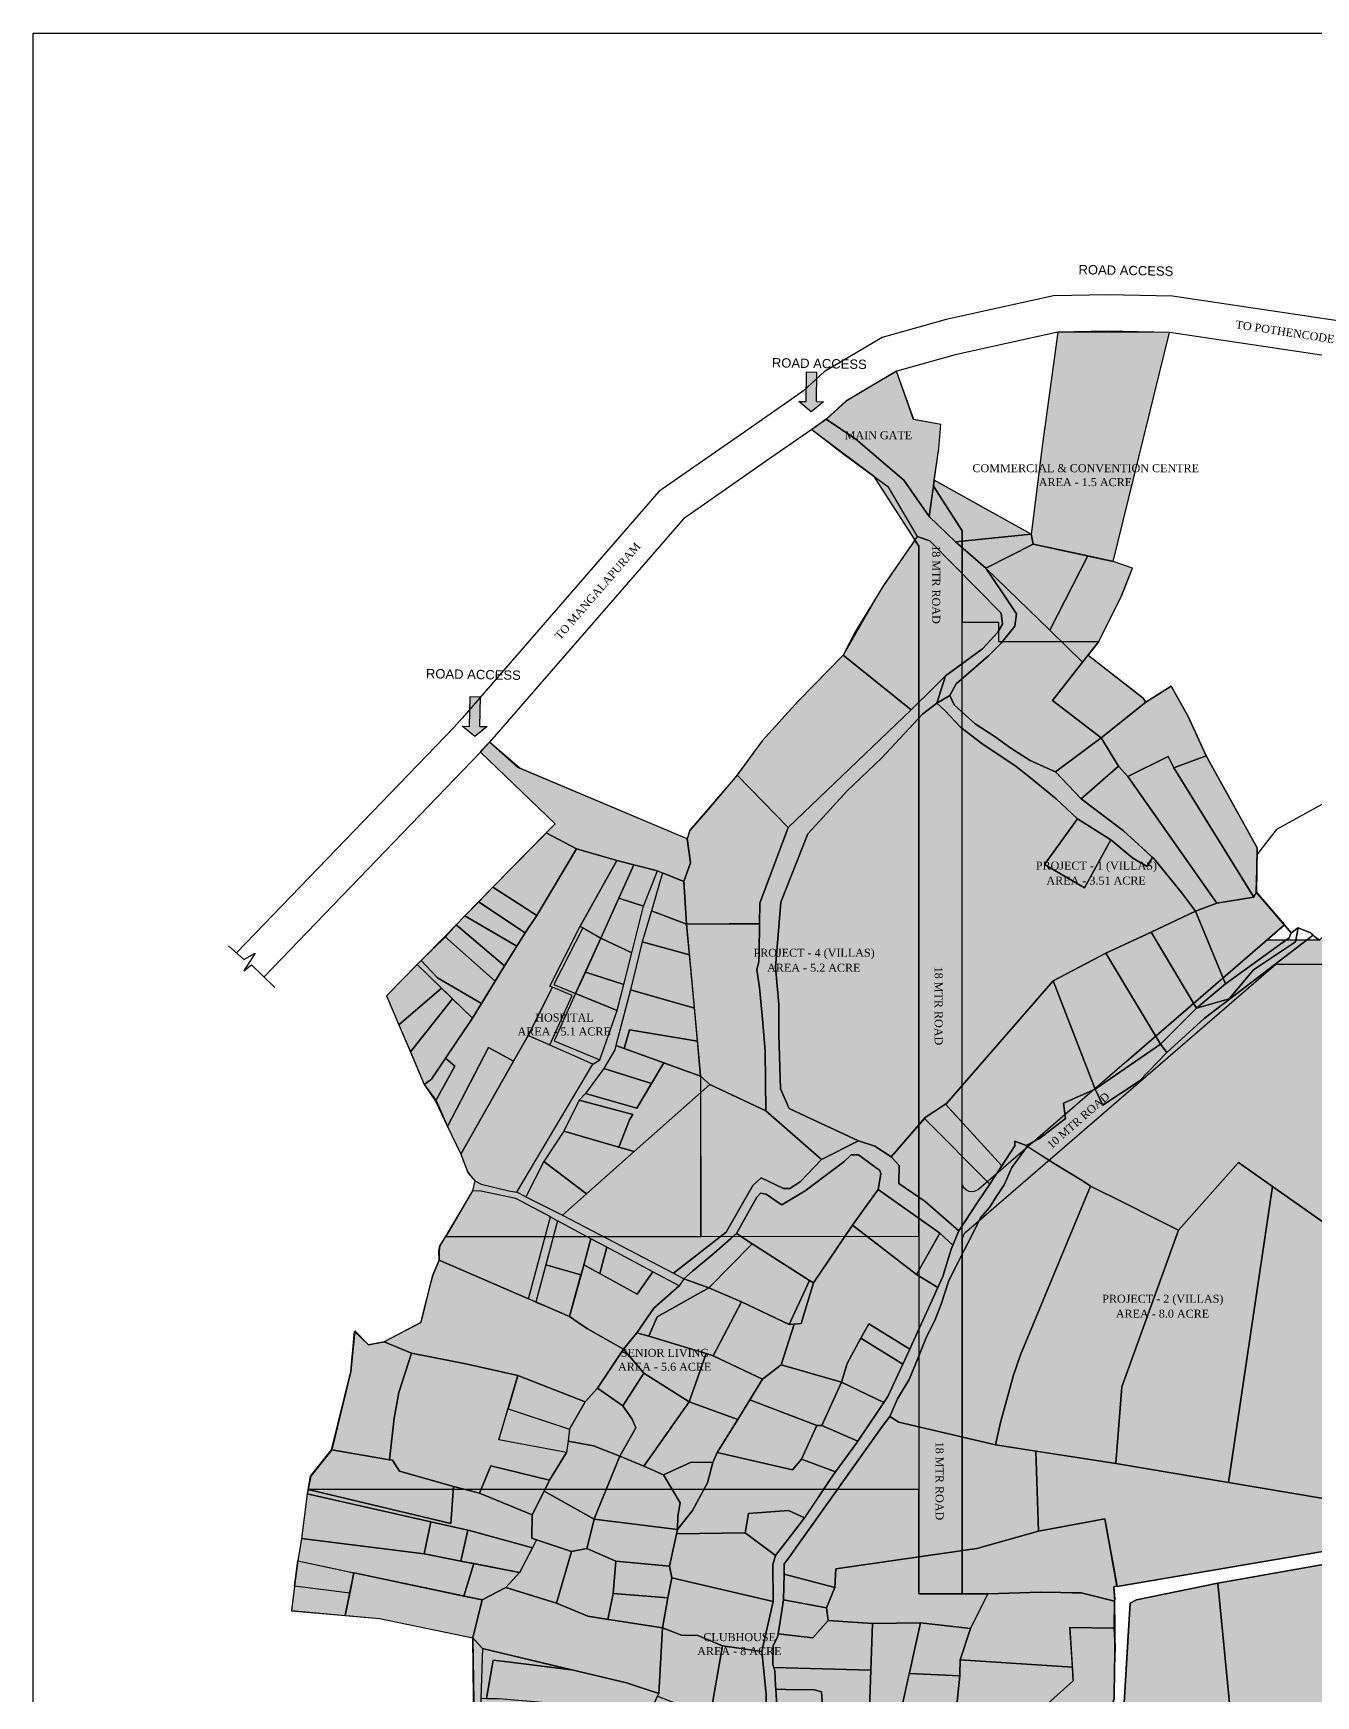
# Model space of a CAD drawing. Extents: x 24173 to 28051, y -18937 to -15111.
# Drawn here: x 24610 to 25140, y -16183 to -15496 of the extents above; entities that cross this region are included whole.
import ezdxf
from ezdxf.enums import TextEntityAlignment as Align

# ---------------------------------------------------------------- set-up
doc = ezdxf.new("R2010")
doc.units = 0
doc.header["$MEASUREMENT"] = 0
doc.linetypes.add('1', pattern=[0])
for name, color, linetype in [('Layer1', 7, 'Continuous'), ('PLOT DIV', 30, 'Continuous'), ('PLOTS', 10, 'Continuous'), ('SITE NEW', 10, '1')]:
    doc.layers.add(name, color=color, linetype=linetype)
doc.layers.add('north', color=7, linetype='Continuous', lineweight=20)
doc.layers.add('walls', color=7, linetype='Continuous', lineweight=30)
doc.styles.add('Style-1', font='arial.ttf')
doc.styles.add('TIMES', font='times.ttf', dxfattribs={"height": 1})

# ---------------------------------------------------------------- blocks, each defined once
blk = doc.blocks.new('A$Cf6e2b8a1')
at = {"layer": 'Layer1', "transparency": 33554534}
h = blk.add_hatch(color=1, dxfattribs=at)
h.dxf.hatch_style = 1
h.paths.add_polyline_path([(34.7, 58.8), (49.3, 58.8), (24.2, 78.6), (0, 58.3), (14.3, 58.5), (14.3, 0), (34.7, 0)])
at = {"layer": 'Layer1'}
for points in [[(0, 58.3), (24.2, 78.6), (49.3, 58.8), (34.7, 58.8), (34.7, 0), (14.3, 0)], [(14.3, 58.5), (0, 58.3)], [(14.3, 58.5), (14.3, 0)]]:
    blk.add_lwpolyline(points, dxfattribs=at)
blk = doc.blocks.new('A$C3bc4975e')
at = {"layer": 'Layer1', "color": 252, "true_color": 0x939598}
for p, q in [((-24973, 13491), (-29013, 15645)), ((-47455, -13606), (-47547, -14028))]:
    blk.add_line(p, q, dxfattribs=at)
at = {"layer": 'PLOTS', "color": 252, "true_color": 0x939598}
blk.add_line((-52484, -31643), (-52158, -29872), dxfattribs=at)
for points in [[(-28779, 17944), (-29907, 18126), (-30643, 20114), (-32714, 18834), (-33512, 18077), (-32280, 17280), (-30266, 15627), (-29200, 14142), (-28850, 16956)], [(-29200, 14142), (-30266, 15627), (-32280, 17280), (-33512, 18077), (-34104, 17649), (-32744, 16640), (-30917, 15349), (-29672, 13305), (-29148, 13136), (-26148, 10199), (-26082, 9747), (-26278, 9414), (-26897, 8721), (-28397, 7575), (-28744, 6439), (-28213, 6774), (-27955, 7253), (-26647, 8434), (-26126, 8962), (-25581, 9684), (-25520, 10187), (-26110, 11047), (-26813, 12047), (-28085, 13119)], [(-26993, 14568), (-29013, 15645), (-29200, 14142), (-28085, 13119), (-24973, 13491)], [(-29148, 13136), (-29672, 13305), (-31071, 11194), (-32160, 9325), (-32641, 8350), (-29788, 6154), (-28853, 7119), (-28397, 7575), (-26897, 8721), (-26278, 9414), (-26082, 9747), (-26148, 10199)], [(-24883, 13072), (-24973, 13491), (-28085, 13119), (-26813, 12047)], [(-22615, 12628), (-24883, 13072), (-26813, 12047), (-24132, 9535)], [(-21202, 11000), (-20770, 12162), (-21573, 12423), (-22615, 12628), (-24132, 9535), (-22756, 8246), (-22093, 9101)], [(-22756, 8246), (-24132, 9535), (-26813, 12047), (-26110, 11047), (-25520, 10187), (-25581, 9684), (-26126, 8962), (-26647, 8434), (-27955, 7253), (-28213, 6774), (-28020, 6387), (-27532, 5961), (-27140, 5618), (-26310, 5095), (-25654, 4634), (-24851, 4146), (-24114, 3832), (-23794, 3696), (-21934, 5134), (-23965, 6643)], [(-34456, 6432), (-35927, 4757), (-36753, 3570), (-36928, 3318), (-34779, 1195), (-29788, 6154), (-32641, 8350)], [(-22537, 8529), (-22756, 8246), (-23965, 6643), (-21934, 5134), (-20112, 6645), (-20223, 6801)], [(-35197, -4578), (-35038, -1889), (-33973, 948), (-33496, 1486), (-32384, 2741), (-30974, 4143), (-29319, 5980), (-28744, 6439), (-28397, 7575), (-28853, 7119), (-29788, 6154), (-34779, 1195), (-35896, -1937), (-35896, -2792), (-35896, -3950), (-35896, -4346), (-35974, -4695), (-35843, -5417), (-35685, -6880), (-35571, -8043), (-35491, -10501), (-33168, -12475), (-31644, -11673), (-33619, -10798), (-34537, -10391), (-34905, -9593), (-35011, -7343), (-35036, -6108)], [(-18363, 6081), (-19083, 7314), (-20112, 6645), (-21934, 5134), (-21189, 3978), (-20797, 3551), (-19150, 4407), (-18915, 3948), (-17582, 4463)], [(-17913, -1946), (-18497, -1185), (-19672, 196), (-19719, 237), (-19940, -136), (-20539, 197), (-21453, 927), (-22509, -1074), (-24175, -137), (-22855, 1769), (-23737, 2577), (-24813, 3430), (-25414, 3890), (-26859, 4810), (-27750, 5469), (-28402, 6143), (-28744, 6439), (-29319, 5980), (-30974, 4143), (-32384, 2741), (-33496, 1486), (-33973, 948), (-35038, -1889), (-35197, -4578), (-35036, -6108), (-35011, -7343), (-34905, -9593), (-34537, -10391), (-33619, -10798), (-31644, -11673), (-30965, -11886), (-30291, -12307), (-28914, -10670), (-28026, -10055), (-23737, -4931), (-21574, -3744), (-19724, -2851)], [(-28020, 6387), (-28213, 6774), (-28744, 6439), (-28402, 6143), (-27750, 5469), (-26859, 4810), (-25414, 3890), (-24813, 3430), (-23737, 2577), (-22855, 1769), (-21453, 927), (-20539, 197), (-19940, -136), (-19719, 237), (-20317, 760), (-20946, 1310), (-22706, 2607), (-23794, 3696), (-24114, 3832), (-24851, 4146), (-25654, 4634), (-26310, 5095), (-27140, 5618), (-27532, 5961)], [(-21189, 3978), (-21934, 5134), (-23794, 3696), (-22706, 2607)], [(-45981, 3476), (-47175, 4500), (-47536, 4084), (-44404, 1180), (-44767, 797), (-43507, 160), (-41717, -316), (-41124, -454), (-40141, -683), (-39046, -1098), (-38784, -327), (-38949, 657)], [(-45981, 3476), (-47175, 4500), (-47536, 4084), (-44404, 1180), (-44767, 797), (-43507, 160), (-41717, -316), (-41124, -454), (-40141, -683), (-39046, -1098), (-38784, -327), (-38949, 657)], [(-18915, 3948), (-19150, 4407), (-20797, 3551), (-17040, -1601), (-15516, -1333)], [(-17582, 4463), (-18915, 3948), (-15516, -1333), (-15414, -1125), (-15414, -171), (-15414, 704)], [(-20797, 3551), (-21189, 3978), (-22706, 2607), (-20946, 1310), (-20317, 760), (-19672, 196), (-18497, -1185), (-17913, -1946), (-17040, -1601)], [(-36928, 3318), (-37089, 3123), (-38118, 1878), (-38835, 1010), (-38949, 657), (-38784, -327), (-39046, -1098), (-38907, -2863), (-37144, -2818), (-35896, -2792), (-35896, -1937), (-34779, 1195)], [(-34779, 1195), (-36928, 3318), (-37089, 3123), (-38118, 1878), (-38835, 1010), (-38949, 657), (-38784, -327), (-39046, -1098), (-38907, -2863), (-37144, -2818), (-35896, -2792), (-35896, -1937)], [(-12406, 867), (-12752, 2562), (-12919, 2466), (-14633, 1479), (-15027, 944), (-15414, 421), (-15414, -171), (-15414, -1125), (-13939, -2778), (-13657, -2561), (-13153, -2754), (-12965, -2919), (-12777, -3054), (-10918, -1222)], [(-21453, 927), (-22855, 1769), (-24175, -137), (-22509, -1074)], [(-43507, 160), (-44767, 797), (-46926, -1485), (-45097, -2613)], [(-44394, -5568), (-44502, -5526), (-43298, -3028), (-43296, -3028), (-41835, -285), (-43507, 160), (-45097, -2613), (-45566, -3342), (-45898, -3901), (-46385, -4722), (-46758, -5350), (-47318, -6294), (-47677, -6899), (-48751, -8564), (-48367, -8889), (-49136, -10357), (-48624, -11384), (-46988, -8092), (-45947, -8650), (-45357, -7570)], [(-41124, -454), (-41717, -316), (-41835, -285), (-43296, -3028), (-42440, -3504)], [(-40141, -683), (-41124, -454), (-41724, -1846), (-40696, -2153)], [(-39046, -1098), (-39941, -759), (-40369, -2333), (-38907, -2863)], [(-13939, -2778), (-15414, -1125), (-15516, -1333), (-17040, -1601), (-17913, -1946), (-16613, -4924), (-14029, -2988)], [(-46926, -1485), (-47504, -2096), (-45566, -3342), (-45097, -2613)], [(-40696, -2153), (-41724, -1846), (-42440, -3504), (-41145, -4082)], [(-17913, -1946), (-19724, -2851), (-17795, -5957), (-16613, -4924)], [(-48059, -2683), (-48416, -3060), (-46385, -4722), (-45898, -3901)], [(-47504, -2096), (-48059, -2683), (-45898, -3901), (-45566, -3342)], [(-38907, -2863), (-40369, -2333), (-40720, -3625), (-38766, -4129)], [(-16445, -5557), (-13034, -2858), (-13153, -2754), (-13657, -2561), (-13764, -3138), (-15474, -4325), (-16456, -5541), (-17795, -5957), (-19253, -7463), (-18987, -7800), (-17477, -6374)], [(-15474, -4325), (-13764, -3138), (-13657, -2561), (-13939, -2778), (-14029, -2988), (-16613, -4924), (-17795, -5957), (-16456, -5541)], [(-48416, -3060), (-48874, -3544), (-46758, -5350), (-46385, -4722)], [(-42440, -3504), (-43192, -3086), (-44340, -5457), (-43434, -5810)], [(-35974, -4695), (-35896, -4346), (-35896, -3950), (-35896, -2792), (-37144, -2818), (-38907, -2863), (-38213, -9128), (-37825, -9459), (-35491, -10501), (-35571, -8043), (-35685, -6880), (-35843, -5417)], [(-19724, -2851), (-21574, -3744), (-19253, -7463), (-17795, -5957)], [(-48874, -3544), (-49836, -4561), (-49150, -5260), (-47318, -6294), (-46758, -5350)], [(-41145, -4082), (-42440, -3504), (-43049, -4917), (-41451, -5396)], [(-38766, -4129), (-40720, -3625), (-41166, -5611), (-38523, -6323)], [(-21574, -3744), (-23737, -4931), (-21916, -9376), (-19253, -7463)], [(-48971, -5689), (-49996, -4730), (-51242, -6046), (-50711, -7228)], [(-49150, -5260), (-49836, -4561), (-49996, -4730), (-47677, -6899), (-47318, -6294)], [(-41451, -5396), (-43049, -4917), (-43434, -5810), (-41707, -6483), (-41694, -6444)], [(-23217, -9978), (-21916, -9376), (-23737, -4931), (-28026, -10055), (-28080, -10093), (-25718, -12597), (-25195, -11768), (-25195, -11570), (-24725, -11752), (-24177, -11442), (-23127, -10601)], [(-48511, -6118), (-48971, -5689), (-50711, -7228), (-50210, -8342)], [(-47677, -6899), (-48511, -6118), (-50210, -8342), (-49614, -9668), (-49317, -9443)], [(-43574, -5888), (-44394, -5568), (-45357, -7570), (-44463, -7949)], [(-41707, -6483), (-43434, -5810), (-44285, -7781), (-44087, -7859), (-42385, -8528)], [(-38523, -6323), (-41166, -5611), (-41736, -7916), (-41384, -8037), (-41178, -7264), (-38373, -7679)], [(-38373, -7679), (-41178, -7264), (-41384, -8037), (-38213, -9128)], [(-18987, -7800), (-19253, -7463), (-21916, -9376), (-21588, -10020), (-20103, -9006)], [(-45947, -8650), (-46988, -8092), (-48624, -11384), (-48059, -12518)], [(-42668, -8710), (-45357, -7570), (-45947, -8650), (-48059, -12518), (-47741, -13299), (-47455, -13606), (-47195, -13750), (-46051, -14006), (-45715, -14043)], [(-39737, -8604), (-41736, -7916), (-41781, -8098), (-42217, -8885), (-40232, -9461)], [(-48367, -8889), (-48751, -8564), (-49317, -9443), (-49614, -9668), (-49136, -10357)], [(-37825, -9459), (-38213, -9128), (-39737, -8604), (-40232, -9461), (-40825, -10487), (-42951, -9921), (-43210, -10199), (-40983, -10760), (-41112, -10984), (-41540, -12114), (-40903, -12288)], [(-40232, -9461), (-42217, -8885), (-42951, -9921), (-40825, -10487)], [(-35972, -13593), (-35646, -13280), (-34711, -13702), (-34444, -13702), (-34022, -13409), (-33168, -12475), (-35491, -10501), (-37825, -9459), (-40903, -12288), (-42840, -14069), (-43814, -14964), (-39192, -17281), (-37039, -15546)], [(-41112, -10984), (-40983, -10760), (-43210, -10199), (-43823, -11492), (-41540, -12114)], [(-28080, -10093), (-28914, -10670), (-28944, -10706), (-26202, -13364), (-26062, -13142), (-25718, -12597)], [(-28944, -10706), (-30291, -12307), (-29952, -12663), (-29952, -13412), (-28860, -14133), (-27438, -15324), (-26674, -14113), (-26202, -13364)], [(-40903, -12288), (-41540, -12114), (-43823, -11492), (-44628, -12762), (-42840, -14069)], [(-33812, -13775), (-32246, -12551), (-31943, -12258), (-31638, -12258), (-30753, -12881), (-30697, -13024), (-30803, -13672), (-28223, -15430), (-27679, -15914), (-27438, -15324), (-28860, -14133), (-29952, -13412), (-29952, -12663), (-30291, -12307), (-30965, -11886), (-31644, -11673), (-33168, -12475), (-34022, -13409), (-34444, -13702), (-34711, -13702), (-35646, -13280), (-35972, -13593), (-37039, -15546), (-39192, -17281), (-38753, -17501), (-38408, -17172), (-37521, -16420), (-36851, -15804), (-36622, -15594), (-35805, -14075), (-35658, -13906), (-35416, -13944), (-34880, -14303), (-34771, -14376)], [(-30803, -13672), (-30697, -13024), (-30753, -12881), (-31638, -12258), (-31943, -12258), (-32246, -12551), (-33812, -13775), (-34771, -14376), (-34880, -14303), (-35416, -13944), (-35658, -13906), (-35805, -14075), (-36622, -15594), (-35957, -16004), (-33563, -17478), (-33401, -17577), (-31841, -15163), (-31747, -15018)], [(-23333, -16644), (-22043, -13375), (-22394, -13150), (-23520, -12501), (-24679, -11780), (-25299, -12671), (-25606, -13384), (-25894, -13844), (-26195, -14334), (-26553, -14769), (-26905, -15495), (-27201, -16106), (-27447, -16612), (-27817, -17374), (-28118, -18360), (-28367, -19040), (-28693, -19715), (-29045, -20620), (-29383, -21489), (-29843, -22299), (-30149, -23034), (-29774, -23264), (-25765, -24125), (-25579, -23196), (-25083, -21236), (-24809, -20384)], [(-14526, -13255), (-15946, -12289), (-18369, -15128), (-20600, -21638), (-20794, -24805), (-16122, -25507)], [(-14526, -13255), (-15946, -12289), (-18369, -15128), (-20600, -21638), (-20794, -24805), (-16122, -25507)], [(-44628, -12762), (-45342, -14234), (-43814, -14964), (-42840, -14069)], [(-28223, -15430), (-30803, -13672), (-31747, -15018), (-31841, -15163), (-29152, -17156)], [(-18369, -15128), (-19462, -14607), (-20579, -14073), (-22043, -13375), (-23333, -16644), (-24809, -20384), (-25083, -21236), (-25579, -23196), (-25765, -24125), (-20794, -24805), (-20600, -21638)], [(-11145, -15555), (-14526, -13255), (-16122, -25507), (-10960, -26283)], [(-11145, -15555), (-14526, -13255), (-16122, -25507), (-10960, -26283)], [(-44307, -15048), (-45755, -14305), (-47195, -14028), (-47547, -14028), (-48847, -16325), (-48882, -16527), (-48870, -16912), (-45147, -18447)], [(-42619, -15914), (-44010, -15200), (-44467, -17031), (-43005, -17415), (-42939, -17158)], [(-35957, -16004), (-36622, -15594), (-36851, -15804), (-37521, -16420), (-38408, -17172), (-38753, -17501), (-37718, -17858)], [(-31405, -19820), (-31092, -19216), (-29381, -20238), (-29280, -20009), (-28575, -18375), (-28271, -17669), (-29152, -17156), (-31841, -15163), (-33401, -17577), (-33883, -19261), (-34176, -19291), (-34682, -20975), (-32175, -21653), (-31953, -20881)], [(-27746, -16077), (-27679, -15914), (-28223, -15430), (-29152, -17156), (-28271, -17669), (-28075, -17216)], [(-41953, -16256), (-42567, -15941), (-42619, -15914), (-42896, -16993), (-42224, -17349)], [(-41953, -16256), (-42224, -17349), (-40671, -18172), (-40046, -17235)], [(-35957, -16004), (-37718, -17858), (-36355, -18406), (-34372, -19311), (-33563, -17478)], [(-41200, -20446), (-42674, -19649), (-42946, -19473), (-43450, -19146), (-44475, -18724), (-45147, -18447), (-48870, -16912), (-49124, -17536), (-49220, -17924), (-49576, -19492), (-51085, -20317), (-49948, -20770), (-47690, -21168), (-45531, -21616), (-42732, -22652), (-42236, -22076)], [(-43005, -17415), (-44467, -17031), (-44851, -18568), (-44475, -18724), (-43450, -19146)], [(-38950, -17797), (-40046, -17235), (-40671, -18172), (-42896, -16993), (-42939, -17158), (-43450, -19146), (-42946, -19473), (-42674, -19649), (-41200, -20446), (-40661, -19764), (-39974, -18738)], [(-37718, -17858), (-38753, -17501), (-38950, -17797), (-39974, -18738), (-40661, -19764), (-40154, -19892), (-39831, -19086)], [(-33401, -17577), (-33563, -17478), (-34372, -19311), (-34176, -19291), (-33883, -19261)], [(-36355, -18406), (-37718, -17858), (-39831, -19086), (-40154, -19892), (-37775, -20573), (-37488, -20655)], [(-34176, -19291), (-34372, -19311), (-36355, -18406), (-37488, -20655), (-35437, -21582), (-34682, -20975)], [(-49948, -20770), (-51085, -20317), (-51724, -20459), (-52301, -19892), (-52428, -21572), (-53165, -24813), (-50773, -25184), (-50607, -23468), (-50437, -22407)], [(-37775, -20573), (-40154, -19892), (-40661, -19764), (-41200, -20446), (-40338, -21423), (-38447, -22577)], [(-29669, -20892), (-29659, -20868), (-31405, -19820), (-31953, -20881), (-32175, -21653), (-30407, -22456), (-30250, -22212)], [(-31092, -19216), (-31405, -19820), (-29659, -20868), (-29381, -20238)], [(-40338, -21423), (-41200, -20446), (-42236, -22076), (-41182, -22790)], [(-35437, -21582), (-37488, -20655), (-37775, -20573), (-38447, -22577), (-36427, -23271)], [(-45531, -21616), (-47690, -21168), (-49948, -20770), (-50437, -22407), (-50607, -23468), (-50773, -25184), (-50652, -25203), (-50346, -25649), (-48112, -26239), (-47029, -26498), (-46583, -25359), (-44150, -25915), (-43466, -24755), (-46275, -24282)], [(-32175, -21653), (-34682, -20975), (-35437, -21582), (-35944, -22446), (-33162, -23450), (-32958, -23450)], [(-42732, -22652), (-45531, -21616), (-45917, -22997), (-43359, -23796)], [(-38447, -22577), (-40338, -21423), (-41182, -22790), (-40786, -23335), (-40629, -23681), (-41266, -24861), (-40272, -25266)], [(-30675, -22870), (-30407, -22456), (-32175, -21653), (-32958, -23450), (-31450, -24069)], [(-41182, -22790), (-42236, -22076), (-42732, -22652), (-43359, -23796), (-43414, -24291), (-42358, -24459), (-41266, -24861), (-40629, -23681), (-40786, -23335)], [(-36427, -23271), (-38447, -22577), (-40272, -25266), (-39447, -25602), (-38318, -25061), (-37420, -25061), (-37253, -24645)], [(-33162, -23450), (-35944, -22446), (-36427, -23271), (-37253, -24645), (-34130, -25304), (-33769, -24861)], [(-23927, -27657), (-24096, -24353), (-25765, -24125), (-29774, -23264), (-30149, -23034), (-30424, -23387), (-31683, -25234), (-32695, -26718), (-33464, -27834), (-33939, -28523), (-34223, -28936), (-34402, -29196), (-34402, -29619), (-32294, -30124), (-32276, -29357), (-29513, -28911), (-26466, -28419)], [(-32958, -23450), (-33162, -23450), (-33769, -24861), (-32348, -25361), (-31504, -24152), (-31450, -24069)], [(-41266, -24861), (-42358, -24459), (-43414, -24291), (-43466, -24755), (-44150, -25915), (-44365, -26361), (-42275, -27486), (-42256, -27405)], [(-32568, -25676), (-32348, -25361), (-33769, -24861), (-34130, -25304), (-37253, -24645), (-37420, -25061), (-37625, -25900), (-38226, -27050), (-38836, -27853), (-38871, -28032), (-36044, -27937), (-35910, -27137), (-34265, -26980), (-33603, -27278), (-33576, -27241)], [(-16122, -25507), (-20794, -24805), (-24096, -24353), (-23927, -27657), (-21210, -27090), (-20649, -29874), (-10895, -28040), (-10960, -26283)], [(-48112, -26239), (-50346, -25649), (-50652, -25203), (-50773, -25184), (-53165, -24813), (-53632, -25428), (-54011, -25926), (-54114, -26473), (-48196, -27765)], [(-44150, -25915), (-46583, -25359), (-47029, -26498), (-44845, -27351)], [(-39447, -25602), (-40272, -25266), (-41266, -24861), (-42256, -27405), (-42275, -27486), (-38836, -27853), (-38836, -27297), (-38739, -26750)], [(-37625, -25900), (-37420, -25061), (-38318, -25061), (-39447, -25602), (-38739, -26750), (-38836, -27297), (-38836, -27853), (-38226, -27050)], [(-49027, -27711), (-54148, -26653), (-54341, -28506), (-49272, -29042)], [(-44845, -27351), (-47029, -26498), (-48112, -26239), (-48196, -27765), (-54114, -26473), (-54148, -26653), (-49027, -27711), (-47414, -28044), (-44804, -28713), (-44641, -28387), (-44845, -28323)], [(-42275, -27486), (-44365, -26361), (-44845, -27351), (-44845, -28323), (-44641, -28387), (-43195, -28838), (-42561, -28706), (-42421, -28112)], [(-33603, -27278), (-34265, -26980), (-35910, -27137), (-36044, -27937), (-34764, -28848), (-34125, -27984)], [(-21210, -27090), (-23927, -27657), (-26466, -28419), (-29513, -28911), (-32276, -29357), (-32294, -30124), (-32629, -30971), (-32551, -31490), (-30718, -31585), (-28735, -31525), (-26668, -31720), (-25983, -30276), (-23801, -30171), (-22129, -30171), (-20737, -30484), (-20736, -30399), (-20780, -29899), (-20654, -29849)], [(-47485, -28030), (-49027, -27711), (-49272, -29042), (-47748, -29314)], [(-44804, -28713), (-47414, -28044), (-47485, -28030), (-47748, -29314), (-45323, -29748), (-45314, -29738)], [(-38836, -27853), (-42275, -27486), (-42421, -28112), (-42561, -28706), (-41360, -29203), (-39130, -29375)], [(-34764, -28848), (-36044, -27937), (-38871, -28032), (-39130, -29375), (-39034, -29854), (-34831, -30750), (-34877, -29245)], [(-16488, -29666), (-10753, -28540), (-10895, -28040), (-20649, -29874), (-20654, -29849), (-20780, -29899), (-20736, -30399), (-20737, -30484), (-20740, -31594), (-20689, -32353), (-20689, -33222), (-20689, -34510), (-21002, -35628), (-21200, -36336), (-22765, -38020), (-21892, -38066), (-20401, -36189), (-20266, -34668), (-20158, -32126), (-20091, -30551), (-19835, -30415)], [(-47218, -29409), (-47748, -29314), (-49272, -29042), (-54341, -28506), (-54481, -29421), (-47601, -30756)], [(-43195, -28838), (-44641, -28387), (-44804, -28713), (-45320, -29748), (-45323, -29748), (-45877, -30365), (-43775, -30982)], [(-41360, -29203), (-42561, -28706), (-43195, -28838), (-43775, -30982), (-42465, -31494), (-41647, -31611), (-41446, -30549)], [(-10230, -32484), (-10753, -28540), (-16488, -29666), (-15781, -35872), (-15650, -35863), (-13173, -35693), (-9692, -36537)], [(-45323, -29748), (-47218, -29409), (-47601, -30756), (-46837, -30904), (-45877, -30365)], [(-39034, -29854), (-39130, -29375), (-41360, -29203), (-41445, -30542), (-39177, -30673)], [(-52158, -29872), (-52314, -30718), (-52314, -30718), (-52484, -31643), (-52284, -31657), (-51063, -31744), (-47201, -32470), (-46837, -30904)], [(-34831, -30750), (-39034, -29854), (-39177, -30673), (-39192, -30756), (-39384, -31914), (-38587, -32214), (-37920, -32214), (-36895, -32621), (-35266, -32821), (-35148, -32261), (-34986, -31490)], [(-32294, -30124), (-34402, -29619), (-34402, -30677), (-32629, -30971)], [(-22564, -31602), (-20740, -31594), (-20737, -30484), (-22129, -30171), (-23801, -30171), (-25983, -30276), (-26668, -31720), (-27074, -33023), (-22430, -33243)], [(-16488, -29666), (-19835, -30415), (-20091, -30551), (-20158, -32126), (-20266, -34668), (-17329, -34906), (-17205, -35970), (-17090, -35962), (-15781, -35872)], [(-52314, -30718), (-54599, -30470), (-54711, -31486), (-52484, -31643)], [(-43775, -30982), (-45877, -30365), (-46837, -30904), (-47201, -32470), (-46791, -32908), (-45647, -33160), (-45470, -33198), (-40829, -34217), (-39483, -34633), (-39384, -31914), (-41599, -31618), (-42465, -31494)], [(-39192, -30756), (-39177, -30673), (-41445, -30542), (-41647, -31611), (-41599, -31618), (-39384, -31914)], [(-32551, -31490), (-32629, -30971), (-34402, -30677), (-34531, -31576), (-34603, -32078), (-33165, -32223)], [(-30718, -31585), (-32551, -31490), (-33165, -32223), (-34603, -32078), (-34622, -32211), (-34799, -32587), (-34799, -33349), (-34756, -33477), (-30752, -33508)], [(-28735, -31525), (-30718, -31585), (-30752, -33508), (-30794, -35940), (-29621, -36283), (-29546, -35512), (-29544, -35513), (-29140, -33522)], [(-26668, -31720), (-28735, -31525), (-29140, -33522), (-29160, -33622), (-27078, -33676), (-27074, -33633), (-27074, -33023)], [(-36895, -32621), (-37920, -32214), (-38587, -32214), (-39384, -31914), (-39483, -34633), (-39535, -34749), (-38743, -35026), (-38450, -35129), (-37720, -35385), (-37329, -35385)], [(-20689, -32353), (-20740, -31594), (-22564, -31602), (-22384, -33804), (-26314, -37449), (-25820, -37814), (-24032, -37363), (-22747, -36394), (-22025, -36102), (-21200, -36336), (-21002, -35628), (-20689, -34510), (-20689, -33222)], [(-46791, -32908), (-46821, -34961), (-46593, -34961), (-46350, -33377), (-45647, -33456), (-43112, -33716)], [(-35050, -34602), (-35117, -34050), (-35185, -33485), (-35266, -32821), (-36895, -32621), (-37329, -35385), (-37720, -35385), (-37720, -35646), (-37210, -35646), (-35916, -35985), (-35493, -37104), (-34371, -36748), (-34479, -36439), (-34822, -35885), (-35020, -35376), (-35050, -35057)], [(-39483, -34633), (-40829, -34217), (-45470, -33198), (-43112, -33716), (-45647, -33456), (-46350, -33377), (-46593, -34961), (-46080, -34961), (-43648, -35119), (-41767, -35429), (-40059, -35926)], [(-30752, -33508), (-34756, -33477), (-34711, -33616), (-34667, -34215), (-34656, -34367), (-34245, -34372), (-33064, -34372), (-32763, -34449), (-32698, -35183), (-32634, -35911), (-30893, -35911), (-30794, -35940)], [(-27078, -33676), (-29160, -33622), (-29544, -35513), (-27248, -35801)], [(-22384, -33804), (-22430, -33243), (-27074, -33023), (-27074, -33633), (-27078, -33676), (-27248, -35801), (-27594, -37104), (-28401, -36777), (-28525, -37251), (-25905, -38202), (-25820, -37814), (-26314, -37449)], [(-32763, -34449), (-33064, -34372), (-34245, -34372), (-34656, -34367), (-34641, -34563), (-34598, -35158), (-34223, -35868), (-34006, -36281), (-32634, -35911), (-32698, -35183)]]:
    blk.add_lwpolyline(points, close=True, dxfattribs=at)
for points in [[(-45342, -14234), (-45715, -14043), (-42668, -8710), (-42385, -8528), (-41707, -6483), (-41451, -5396), (-41145, -4082), (-40696, -2153), (-40141, -683), (-39941, -759), (-40369, -2333), (-40720, -3625), (-41166, -5611), (-41736, -7916), (-41781, -8098), (-42217, -8885), (-42951, -9921), (-43210, -10199), (-43823, -11492), (-44628, -12762), (-45342, -14234)], [(-12777, -3054), (-12965, -2919), (-13034, -2858), (-16445, -5557), (-17477, -6374), (-18987, -7800), (-20103, -9006), (-21588, -10020), (-21916, -9376), (-23217, -9978), (-23127, -10601), (-24177, -11442), (-24725, -11752), (-23520, -12501), (-22394, -13150), (-22043, -13375), (-20579, -14073), (-19462, -14607), (-18369, -15128), (-15946, -12289), (-14526, -13255), (-11145, -15555)], [(-12777, -3054), (-12965, -2919), (-13034, -2858), (-16445, -5557), (-17477, -6374), (-18987, -7800), (-20103, -9006), (-21588, -10020), (-21916, -9376), (-23217, -9978), (-23127, -10601), (-24177, -11442), (-24725, -11752), (-23520, -12501), (-22394, -13150), (-22043, -13375), (-20579, -14073), (-19462, -14607), (-18369, -15128), (-15946, -12289), (-14526, -13255), (-11145, -15555)], [(-34598, -35158), (-34641, -34563), (-34656, -34367), (-34667, -34215), (-34711, -33616), (-34756, -33477), (-34799, -33349), (-34799, -32587), (-34622, -32211), (-34603, -32078), (-34531, -31576), (-34402, -30677), (-34402, -29619), (-34402, -29196), (-34223, -28936), (-33939, -28523), (-33464, -27834), (-32695, -26718), (-31683, -25234), (-30424, -23387), (-30149, -23034), (-29843, -22299), (-29383, -21489), (-29045, -20620), (-28693, -19715), (-28367, -19040), (-28118, -18360), (-27817, -17374), (-27447, -16612), (-27201, -16106), (-26905, -15495), (-26553, -14769), (-26195, -14334), (-25894, -13844), (-25606, -13384), (-25299, -12671), (-24679, -11780), (-24725, -11752), (-25195, -11570), (-25195, -11768), (-25718, -12597), (-26062, -13142), (-26202, -13364), (-26674, -14113), (-27438, -15324), (-27679, -15914), (-27746, -16077), (-28075, -17216), (-28271, -17669), (-28575, -18375), (-29280, -20009), (-29381, -20238), (-29659, -20868), (-29669, -20892), (-30250, -22212), (-30407, -22456), (-30675, -22870), (-31450, -24069), (-31504, -24152), (-32348, -25361), (-32568, -25676), (-33601, -27279), (-33603, -27278), (-34125, -27984), (-34764, -28848), (-34877, -29245), (-34831, -30750), (-34986, -31490), (-35148, -32261), (-35266, -32821), (-35185, -33485), (-35117, -34050), (-35050, -34602), (-35050, -35057)], [(-45147, -18447), (-44307, -15048), (-44010, -15200), (-44851, -18568), (-45147, -18447)], [(-54481, -29421), (-52158, -29872), (-52314, -30718), (-54599, -30470), (-54484, -29421)], [(-47201, -32470), (-46791, -32908), (-46821, -34961), (-46768, -36043), (-47083, -36013), (-47134, -34961), (-47201, -32470)]]:
    blk.add_lwpolyline(points, dxfattribs=at)
at = {"layer": 'Layer1', "color": 252, "true_color": 0x939598, "xscale": 20.89819391755496, "yscale": 20.89819391755496, "zscale": 20.89819391755496, "rotation": 179.9999999999997}
for p in [(-33635, 20019), (-47282, 6369)]:
    blk.add_blockref('A$Cf6e2b8a1', p, dxfattribs=at)
blk = doc.blocks.new('sdvsdvsd')
at = {"layer": 'PLOT DIV', "color": 251, "linetype": 'Continuous', "true_color": 0x636466}
for p, q in [((33961.76, -5626.83, -88.25), (33967.37, -5633.17, -88.25)), ((33967.37, -5633.17, -88.25), (33983.04, -5650.34, -88.25)), ((33983.04, -5650.34, -88.25), (33994.88, -5679.74, -88.25))]:
    blk.add_line(p, q, dxfattribs=at)
at = {"layer": 'PLOTS', "color": 251, "true_color": 0x636466, "elevation": 73.6}
blk.add_lwpolyline([(34114.31, -5615.34), (34089.19, -5610.05), (34069.08, -5606.55), (34054.22, -5650.71), (34042.54, -5686.35), (34042.56, -5690.63), (34073.6, -5703.8)], close=True, dxfattribs=at)
at = {"layer": 'PLOT DIV', "xscale": 0.01000000000003178, "yscale": 0.01000000000003178, "zscale": 0.01000000000003178, "rotation": 348.1014471292201}
blk.add_blockref('A$C3bc4975e', (34259.08, -5869.84, -88.25), dxfattribs=at)
blk = doc.blocks.new('A$C0894c50a')
at = {"layer": 'PLOT DIV', "linetype": 'Continuous', "transparency": 33554534}
h = blk.add_hatch(color=254, dxfattribs=at)
h.dxf.hatch_style = 1
h.paths.add_polyline_path([(62.1, 438.7), (50.18, 457.15), (50.54, 459.67), (52.4, 472.75), (53.29, 482.61), (42.04, 484.63), (35, 504.62), (14.1, 492.22), (5.99, 484.79), (5.07, 484.14), (4.47, 483.73), (3.22, 482.86), (1.75, 481.83), (0, 480.61), (4.02, 477.52), (25.24, 461.6), (34.26, 447.6), (44.1, 432.35), (44.1, 0), (62.1, 0)])
at = {"layer": 'PLOT DIV', "color": 251, "linetype": 'Continuous', "true_color": 0x636466}
blk.add_lwpolyline([(62.1, 438.7), (50.18, 457.15), (50.54, 459.67), (52.4, 472.75), (53.29, 482.61), (42.04, 484.63), (35, 504.62), (14.1, 492.22), (5.99, 484.79), (5.07, 484.14), (4.47, 483.73), (3.22, 482.86), (1.75, 481.83), (0, 480.61), (4.02, 477.52), (25.24, 461.6), (34.26, 447.6), (44.1, 432.35), (44.1, 0), (62.1, 0)], close=True, dxfattribs=at)
at = {"layer": 'north', "color": 7, "lineweight": -2, "style": 'TIMES'}
for s, height, rotation, p in [('MAIN GATE', 3.304, 0, (27.47, 478.18)), ('18 MTR ROAD', 3.3039, 270, (51.32, 416.58, 88.25)), ('18 MTR ROAD', 3.3039, 270, (52.36, 242.62, 88.25)), ('18 MTR ROAD', 3.3039, 270, (52.74, 46.56))]:
    blk.add_text(s, height=height, rotation=rotation, dxfattribs=at).set_placement(p, align=Align.MIDDLE)
blk = doc.blocks.new('A$C1857342f')
at = {"layer": 'PLOT DIV', "linetype": 'Continuous', "true_color": 0x991b1e, "transparency": 33554534}
h = blk.add_hatch(color=244, dxfattribs=at)
h.dxf.hatch_style = 1
h.paths.add_polyline_path([(40.36, 44.4), (0.36, 66.67), (0, 64.15), (11.92, 45.7), (11.92, 8.06), (26.92, 8.06), (26.92, 0), (68.37, 0), (77.56, 18.68), (82.15, 30.36), (74.17, 33.12), (97.46, 127.67), (51.39, 127.77), (45.12, 81.6)])
at = {"layer": 'PLOT DIV', "color": 244, "linetype": 'Continuous', "true_color": 0x991b1e}
blk.add_lwpolyline([(97.46, 127.67), (51.39, 127.77), (45.12, 81.6), (40.36, 44.4), (0.36, 66.67), (0, 64.15), (11.92, 45.7), (11.92, 8.06), (26.92, 8.06), (26.92, 0), (68.37, 0), (77.56, 18.68), (82.15, 30.36), (74.17, 33.12)], close=True, dxfattribs=at)
at = {"layer": 'north', "color": 7, "lineweight": -2, "style": 'TIMES'}
for s, p in [('COMMERCIAL & CONVENTION CENTRE', (62.9, 71.59)), ('AREA - 1.5 ACRE', (62.78, 65.83))]:
    blk.add_text(s, height=3.3039, rotation=0, dxfattribs=at).set_placement(p, align=Align.MIDDLE)
blk = doc.blocks.new('A$C24160230')
at = {"layer": 'PLOT DIV', "linetype": 'Continuous', "true_color": 0xf8d731, "transparency": 33554534}
h = blk.add_hatch(color=40, dxfattribs=at)
h.dxf.hatch_style = 1
h.paths.add_polyline_path([(0, 3.23, 0.588962), (6.82, 1.14), (132.98, 110.2), (121.41, 123.64), (121.73, 141.93), (100.73, 179.9), (93.21, 196.22), (86.24, 208.68), (75.83, 202.17), (74.74, 203.75), (51.92, 221.45), (56.45, 227.09), (15, 227.09), (15, 228.27), (15, 235.14), (0, 235.14)])
at = {"layer": 'PLOT DIV', "color": 40, "linetype": 'Continuous', "true_color": 0xf8d731, "elevation": -101.42}
blk.add_lwpolyline([(0, 235.14), (15, 235.14), (15, 228.27), (15, 227.09), (56.45, 227.09), (51.92, 221.45), (74.74, 203.75), (75.83, 202.17), (86.24, 208.68), (93.21, 196.22), (100.73, 179.9), (121.73, 141.93), (121.41, 123.64), (132.98, 110.2), (6.82, 1.14, -0.588962), (0, 3.23), (0, 235.14)], format="xyb", dxfattribs=at)
at = {"layer": 'north', "color": 7, "lineweight": -2, "style": 'TIMES'}
for s, p in [('PROJECT - 1 (VILLAS)', (55.39, 134.21)), ('AREA - 3.51 ACRE', (55.27, 128.45))]:
    blk.add_text(s, height=3.3039, rotation=0, dxfattribs=at).set_placement(p, align=Align.MIDDLE)
blk = doc.blocks.new('A$C85a99540')
at = {"layer": 'PLOT DIV', "linetype": 'Continuous', "true_color": 0x105689, "transparency": 33554534}
h = blk.add_hatch(color=146, dxfattribs=at)
h.dxf.hatch_style = 1
h.paths.add_polyline_path([(2.83, 153.41), (1.19, 151.98, 0.219178), (0.01, 148.85), (0, 3.03), (10.51, 3.01), (32.35, 3.67), (49.06, 3.37), (62.93, 0), (62.6, 5.85), (63.88, 6.33), (63.92, 6.08), (161.78, 22.67), (161.43, 40.25), (161.43, 262.83), (129.41, 262.83)])
at = {"layer": 'SITE NEW', "color": 146, "linetype": 'Continuous', "true_color": 0x105689, "elevation": 38.15}
blk.add_lwpolyline([(0.01, 149.43), (0, 3.03), (10.51, 3.01), (32.35, 3.67), (49.06, 3.37), (62.93, 0), (62.6, 5.85), (63.88, 6.33), (63.92, 6.08), (161.78, 22.67), (161.78, 22.67), (161.43, 40.25), (161.43, 262.83), (129.41, 262.83), (2.83, 153.41), (1.19, 151.98, 0.181328), (0.01, 149.43)], format="xyb", dxfattribs=at)
at = {"layer": 'north', "color": 7, "lineweight": -2, "style": 'TIMES'}
for s, p in [('PROJECT - 2 (VILLAS)', (82.79, 124.38)), ('AREA - 8.0 ACRE', (82.67, 118.63))]:
    blk.add_text(s, height=3.3039, rotation=0, dxfattribs=at).set_placement(p, align=Align.MIDDLE)
blk = doc.blocks.new('A$C0d8ae072')
at = {"layer": 'PLOT DIV', "linetype": 'Continuous', "transparency": 33554534}
h = blk.add_hatch(color=4, dxfattribs=at)
h.dxf.hatch_style = 1
h.paths.add_polyline_path([(96.9, 284.46), (95.27, 286.99), (81.89, 267.74), (65.73, 239.46), (47.23, 220.61), (32.23, 204.13), (21.1, 189.08), (2.44, 167.31), (1.24, 163.79), (2.71, 153.93), (0, 146.37), (1.07, 128.47), (6.85, 65.83), (6.89, -0.36), (96.9, -0.37)])
at = {"layer": 'PLOT DIV', "color": 4, "linetype": 'Continuous'}
blk.add_lwpolyline([(95.27, 286.99), (81.89, 267.74), (65.73, 239.46), (47.23, 220.61), (32.23, 204.13), (21.1, 189.08), (2.44, 167.31), (1.24, 163.79), (2.71, 153.93), (0, 146.37), (1.07, 128.47), (6.85, 65.83), (6.89, -0.36), (6.89, -0.36), (96.9, -0.37), (96.9, 284.46), (95.27, 286.99)], dxfattribs=at)
at = {"layer": 'north', "color": 7, "lineweight": -2, "style": 'TIMES'}
for s, p in [('PROJECT - 4 (VILLAS)', (53.7, 116.25)), ('AREA - 5.2 ACRE', (53.58, 110.49))]:
    blk.add_text(s, height=3.3039, rotation=0, dxfattribs=at).set_placement(p, align=Align.MIDDLE)
blk = doc.blocks.new('A$Cab3215df')
at = {"layer": 'PLOT DIV', "linetype": 'Continuous', "transparency": 33554534}
h = blk.add_hatch(color=6, dxfattribs=at)
h.dxf.hatch_style = 1
h.paths.add_polyline_path([(252.11, -0.01), (252.11, 104.5), (162.1, 104.51), (56.83, 104.5), (54.43, 100.53), (54.05, 98.52), (54.15, 94.66), (51.49, 88.46), (46.57, 69), (31.33, 61.02), (24.96, 59.72), (19.23, 65.21), (17.68, 48.72), (9.74, 16.44), (1.08, 5.46), (0, 0), (59.89, 0.01), (97.75, 0.01)])
at = {"layer": 'PLOT DIV', "color": 6, "linetype": 'Continuous', "elevation": -14.75}
blk.add_lwpolyline([(97.75, 0.01), (97.75, 0.01), (59.89, 0.01), (0, 0), (1.08, 5.46), (9.74, 16.44), (17.68, 48.72), (19.23, 65.21), (24.96, 59.72), (31.33, 61.02), (46.57, 69), (51.49, 88.46), (54.15, 94.66), (54.05, 98.52), (54.05, 98.52), (54.43, 100.53), (56.83, 104.5), (162.1, 104.51), (252.11, 104.5), (252.11, -0.01), (97.75, 0.01), (97.75, 0.01), (97.75, 0.01)], dxfattribs=at)
at = {"layer": 'north', "color": 7, "lineweight": -2, "style": 'TIMES'}
for s, p in [('SENIOR LIVING', (147.36, 56.39)), ('AREA - 5.6 ACRE', (147.24, 50.63))]:
    blk.add_text(s, height=3.3039, rotation=0, dxfattribs=at).set_placement(p, align=Align.MIDDLE)
blk = doc.blocks.new('A$Ceb857336')
at = {"layer": 'PLOT DIV', "linetype": 'Continuous', "true_color": 0x58ba48, "transparency": 33554534}
h = blk.add_hatch(color=85, dxfattribs=at)
h.dxf.hatch_style = 1
h.paths.add_polyline_path([(196.43, 44.85), (208.02, 40.36), (214.29, 38.74), (216.35, 16.73), (216.47, 11), (220.14, 6.5), (230.72, 0), (262.74, 7.91), (278.74, 6.57), (278.94, 18), (283.72, 37.62), (286.81, 54.53), (287.73, 58.39), (305.69, 62.58), (318.71, 72.03), (325.98, 74.83), (334.2, 72.37), (339.62, 90.51), (340.02, 119.66), (339.87, 130.77), (326.9, 133.92), (309.28, 134.44), (287.45, 133.78), (258.97, 133.82), (258.97, 176.83), (166.32, 176.83), (6.86, 176.84), (6.46, 175.06), (4.17, 156.56), (2.67, 147.43), (1.3, 136.96), (0, 126.83), (22.24, 124.86), (36.43, 123.6), (74.91, 115.65), (75.46, 80.2), (78.61, 79.85), (88.45, 78.75), (106.64, 76.73), (126.41, 74.54), (142.5, 66.92), (152.48, 64.04), (164.51, 59.45)])
at = {"layer": 'PLOT DIV', "color": 85, "linetype": 'Continuous', "true_color": 0x58ba48}
blk.add_lwpolyline([(6.86, 176.84), (6.46, 175.06), (4.17, 156.56), (2.67, 147.43), (1.3, 136.96), (0, 126.83), (22.24, 124.86), (36.43, 123.6), (74.91, 115.65), (75.46, 80.2), (78.61, 79.85), (88.45, 78.75), (106.64, 76.73), (126.41, 74.54), (142.5, 66.92), (152.48, 64.04), (164.51, 59.45), (196.43, 44.85), (208.02, 40.36), (214.29, 38.74), (216.35, 16.73), (216.47, 11), (220.14, 6.5), (230.72, 0), (262.74, 7.91), (278.74, 6.57), (278.94, 18), (283.72, 37.62), (286.81, 54.53), (287.73, 58.39), (305.69, 62.58), (318.71, 72.03), (325.98, 74.83), (334.2, 72.37), (339.62, 90.51), (340.02, 119.66), (339.87, 130.77), (326.9, 133.92), (309.28, 134.44), (287.45, 133.78), (258.97, 133.82), (258.97, 176.83), (166.32, 176.83), (6.86, 176.84)], dxfattribs=at)
at = {"layer": 'north', "color": 7, "lineweight": -2, "style": 'TIMES'}
for s, height, p in [('CLUBHOUSE', 3.304, (185.05, 115.9)), ('AREA - 8 ACRE', 3.3039, (184.93, 110.14))]:
    blk.add_text(s, height=height, rotation=0, dxfattribs=at).set_placement(p, align=Align.MIDDLE)
blk = doc.blocks.new('A$C0351834e')
at = {"layer": 'PLOT DIV', "linetype": 'Continuous', "true_color": 0xf8991e, "transparency": 33554534}
h = blk.add_hatch(color=30, dxfattribs=at)
h.dxf.hatch_style = 1
h.paths.add_polyline_path([(125.07, 116.17), (123.9, 128.85), (122.83, 146.52), (125.57, 154.19), (124.1, 164.05), (55.05, 193.19), (42.54, 203.95), (38.73, 199.99), (69.65, 170.27), (43.96, 144.07), (38.07, 138.06), (32.42, 132.3), (28.78, 128.59), (24.37, 123.61), (14.31, 113.84), (0, 99.24), (4.72, 88.22), (9.61, 76.77), (15.62, 62.73), (20.47, 56.11), (25.21, 45.4), (30.66, 33.96), (33.62, 26.31), (36.51, 22.98), (35.51, 18.77), (24.45, 0.01), (129.72, 0.01), (129.72, 66.1), (128.37, 80.61), (127.11, 94.2)])
at = {"layer": 'PLOT DIV', "color": 30, "linetype": 'Continuous', "true_color": 0xf8991e}
blk.add_lwpolyline([(124.1, 164.05), (55.05, 193.19), (42.54, 203.95), (38.73, 199.99), (69.65, 170.27), (43.96, 144.07), (38.07, 138.06), (32.42, 132.3), (28.78, 128.59), (24.37, 123.61), (14.31, 113.84), (0, 99.24), (4.72, 88.22), (9.61, 76.77), (15.62, 62.73), (20.47, 56.11), (25.21, 45.4), (30.66, 33.96), (33.62, 26.31), (36.51, 22.98), (35.51, 18.77), (24.45, 0.01), (129.72, 0.01), (129.72, 66.1), (128.37, 80.61), (127.11, 94.2), (125.07, 116.17), (123.9, 128.85), (122.83, 146.52), (125.57, 154.19), (124.1, 164.05)], dxfattribs=at)
at = {"layer": 'north', "color": 7, "lineweight": -2, "style": 'TIMES'}
for s, height, p in [('HOSPITAL', 3.304, (73.49, 90.32)), ('AREA - 5.1 ACRE', 3.3039, (73.37, 84.57))]:
    blk.add_text(s, height=height, rotation=0, dxfattribs=at).set_placement(p, align=Align.MIDDLE)
blk = doc.blocks.new('A$C768c5288')
at = {"layer": 'PLOT DIV', "linetype": 'Continuous', "transparency": 33554534}
h = blk.add_hatch(color=224, dxfattribs=at)
h.dxf.hatch_style = 1
h.paths.add_polyline_path([(198.29, 198.76), (210.06, 200.61), (293.31, 234.66), (297.37, 235.53), (312.59, 241.09), (328.37, 249.68), (345.61, 261.68), (362.11, 274.25), (356.78, 295.48), (357.91, 298.78), (372.94, 321.89), (378.24, 333.94), (344.67, 345.55), (361.27, 379.88), (314.99, 403.13), (313.75, 398.52), (311.47, 390.04), (308.81, 387.19), (291.08, 379.18), (284.71, 376.3), (263.3, 366.64), (253.02, 362), (246.23, 359.16), (217.57, 346.6), (201.48, 334.56), (199.18, 331.11), (186.19, 321.2), (184.8, 320.05), (179.69, 315.8), (158.28, 298.01), (113.07, 260.45), (55.53, 250.22), (21.94, 243.33), (19.35, 242.01), (16.86, 200.88), (15.24, 185.7), (0, 167.19), (60.41, 173.67), (61.52, 145.61), (78.77, 143.09), (80.23, 143.92), (90.25, 143.4), (89.43, 176.78), (122.25, 180.3), (139.55, 187.37), (161.49, 190.37), (166.76, 194.8), (169.93, 195.05), (192.58, 195.93)])
h.paths.add_polyline_path([(193.34, 32.88), (206.51, 33.47), (232.45, 38.07), (231.88, 44.05), (246.49, 45.44), (250.08, 0), (255.54, 0.96), (254.9, 27.87), (264.38, 30.07), (264.26, 45.93), (262.84, 63.44), (256.68, 62.19), (250.76, 97.37), (239.46, 95.97), (226.99, 96.49), (206.26, 95.63), (188.8, 95.95), (172.92, 92.72), (152.87, 86.74), (139.09, 84.03), (126.69, 80.26), (131.94, 57.55), (133.26, 51.25), (141.94, 26.72), (150.09, 26.57), (163.8, 27.02), (170.82, 28.85)])
h = blk.add_hatch(color=173, dxfattribs=at)
h.dxf.hatch_style = 1
h.paths.add_polyline_path([(434.25, 221.52), (443, 234.46), (447.06, 239.25), (426.41, 250.8), (436.25, 266.43), (464.31, 250.66), (470.7, 261.84), (418.75, 290.93), (423.11, 300.13), (411.65, 305.56), (417.6, 321.61), (378.34, 336.66), (378.24, 333.94), (372.94, 321.89), (363.5, 307.35), (357.91, 298.78), (356.78, 295.48), (362.11, 274.25), (345.61, 261.68), (328.37, 249.68), (327.21, 248.87), (312.59, 241.09), (297.37, 235.53), (293.31, 234.66), (209.25, 200.28), (198.29, 198.76), (192.53, 195.91), (169.95, 194.72), (166.77, 194.72), (161.49, 190.37), (139.55, 187.37), (122.25, 180.3), (117.96, 144.03), (93.81, 140.44), (79.19, 140.7), (81.14, 134.07), (83.25, 119.2), (87.89, 107.26), (90.88, 99.56), (93.44, 85.71), (93.52, 74.93), (99.63, 74.82), (108.44, 79.26), (126.99, 84.73), (136.56, 88.63), (178.36, 99.08), (200.08, 98.69), (216, 99.96), (222.91, 100.35), (238.52, 100.07), (272.22, 105.33), (290.16, 107.23), (313.51, 115.34), (319.92, 114.96), (332.93, 121.04), (346.6, 125.22), (363.53, 131.85), (375.23, 140.94), (379.44, 144.11), (390.6, 151.16), (395.27, 152.37), (396.37, 150.22), (402.56, 153.37), (416.13, 164.49), (421.17, 173.32), (424.36, 181.59), (427.44, 187.55), (431.73, 191.74), (436.67, 196.07), (450.49, 212.43)])
at = {"layer": 'PLOT DIV', "color": 224, "linetype": 'Continuous'}
for points in [[(19.35, 242.01), (16.86, 200.88), (15.24, 185.7), (0, 167.19), (60.41, 173.67), (61.52, 145.61), (78.77, 143.09), (80.23, 143.92), (90.25, 143.4), (89.43, 176.78), (122.25, 180.3), (139.55, 187.37), (161.49, 190.37), (166.76, 194.8), (169.93, 195.05), (192.58, 195.93), (198.29, 198.76), (210.06, 200.61), (293.31, 234.66), (297.37, 235.53), (312.59, 241.09), (327.21, 248.87), (345.61, 261.68), (362.11, 274.25), (358.31, 289.37), (356.78, 295.48), (357.91, 298.78), (372.94, 321.89), (378.24, 333.94), (344.67, 345.55), (361.27, 379.88), (314.99, 403.13), (313.75, 398.52), (311.47, 390.04), (308.81, 387.19), (291.08, 379.18), (284.71, 376.3), (263.3, 366.64), (253.02, 362), (246.23, 359.16), (217.57, 346.6), (201.48, 334.56), (199.18, 331.11), (186.19, 321.2), (184.8, 320.05), (179.69, 315.8), (158.28, 298.01), (113.07, 260.45), (55.53, 250.22), (21.94, 243.33), (19.35, 242.01)], [(126.69, 80.26), (131.94, 57.55), (133.26, 51.25), (141.94, 26.72), (150.09, 26.57), (163.8, 27.02), (170.82, 28.85), (193.34, 32.88), (206.51, 33.47), (232.45, 38.07), (231.88, 44.05), (246.49, 45.44), (250.08, 0), (255.54, 0.96), (254.9, 27.87), (264.38, 30.07), (264.26, 45.93), (262.84, 63.44), (256.68, 62.19), (250.76, 97.37), (239.46, 95.97), (226.99, 96.49), (206.26, 95.63), (188.8, 95.95), (172.92, 92.72), (152.87, 86.74), (139.09, 84.03), (126.69, 80.26)]]:
    blk.add_lwpolyline(points, dxfattribs=at)
at = {"layer": 'PLOT DIV', "color": 173, "linetype": 'Continuous'}
blk.add_lwpolyline([(79.19, 140.7), (81.14, 134.07), (83.25, 119.2), (87.89, 107.26), (90.88, 99.56), (93.44, 85.71), (93.52, 74.93), (99.63, 74.82), (108.44, 79.26), (126.99, 84.73), (136.56, 88.63), (178.36, 99.08), (200.08, 98.69), (216, 99.96), (222.91, 100.35), (238.52, 100.07), (272.22, 105.33), (290.16, 107.23), (313.51, 115.34), (319.92, 114.96), (332.93, 121.04), (346.6, 125.22), (363.53, 131.85), (375.23, 140.94), (379.44, 144.11), (390.6, 151.16), (395.27, 152.37), (396.37, 150.22), (402.56, 153.37), (416.13, 164.49), (421.17, 173.32), (424.36, 181.59), (427.44, 187.55), (431.73, 191.74), (436.67, 196.07), (450.49, 212.43), (434.25, 221.52), (443, 234.46), (447.06, 239.25), (426.41, 250.8), (436.25, 266.43), (464.31, 250.66), (470.7, 261.84), (418.75, 290.93), (423.11, 300.13), (411.65, 305.56), (417.6, 321.61), (378.34, 336.66), (378.24, 333.94), (372.94, 321.89), (363.5, 307.35), (357.91, 298.78), (356.78, 295.48), (362.11, 274.25), (345.61, 261.68), (328.37, 249.68), (312.59, 241.09), (297.37, 235.53), (293.31, 234.66), (209.25, 200.28), (198.29, 198.76), (192.53, 195.91), (169.95, 194.72), (166.77, 194.72), (161.49, 190.37), (139.55, 187.37), (122.25, 180.3), (117.96, 144.03), (93.81, 140.44), (79.19, 140.7)], close=True, dxfattribs=at)
at = {"layer": 'north', "color": 7, "lineweight": -2, "style": 'TIMES'}
for s, height, p in [('PHASE 2', 3.304, (207.58, 273.91)), ('AREA - 10 ACRE', 3.3039, (207.46, 268.15)), ('PHASE 3', 3.304, (286.61, 188.49)), ('AREA - 10.6 ACRE', 3.3039, (286.49, 182.74)), ('PHASE 4', 3.304, (197.51, 67)), ('AREA - 1.9 ACRE', 3.3039, (197.39, 61.24))]:
    blk.add_text(s, height=height, rotation=0, dxfattribs=at).set_placement(p, align=Align.MIDDLE)

msp = doc.modelspace()

# ---------------------------------------------------------------- hatches: boundary and pattern name
at = {"layer": 'PLOT DIV', "linetype": 'Continuous', "transparency": 33554534}
h = msp.add_hatch(color=254, dxfattribs=at)
h.dxf.hatch_style = 1
h.paths.add_polyline_path([(25274.56, -15870.81), (25200.06, -15870.81), (25141.36, -15870.81), (25119.62, -15870.81), (25000.76, -15973.56, -0.576086), (24993.97, -15971.62), (24993.97, -15993.96, -0.165239), (24995.12, -15991.66), (24996.77, -15990.23), (25123.35, -15880.81), (25155.37, -15880.81), (25274.56, -15880.81)])

# ---------------------------------------------------------------- linework, layer by layer
at = {"layer": 'PLOT DIV', "linetype": 'Continuous'}
for p, q in [((25061.85, -15920.75, -101.42), (25126.92, -15864.5, -101.42)), ((25141.36, -15870.81), (25119.62, -15870.81))]:
    msp.add_line(p, q, dxfattribs=at)
at = {"layer": 'PLOT DIV', "color": 251, "linetype": 'Continuous', "true_color": 0x636466}
for p, q in [((24691.1, -15873.12), (24697.44, -15878.86)), ((24697.44, -15878.86), (24702, -15876.16)), ((24702, -15876.16), (24697.44, -15883.53)), ((24697.44, -15883.53), (24700.49, -15880.99)), ((24700.49, -15880.99), (24710.17, -15890.43))]:
    msp.add_line(p, q, dxfattribs=at)
at = {"layer": 'PLOT DIV', "color": 7, "linetype": 'Continuous'}
msp.add_lwpolyline([(24610.44, -16530.73), (24610.44, -15496.49), (26073.16, -15496.49), (26073.16, -16530.73)], close=True, dxfattribs=at)
at = {"layer": 'PLOT DIV', "color": 251, "linetype": 'Continuous', "true_color": 0x636466}
for points in [[(25508.25, -15634.88), (25430.78, -15634.88), (25355.26, -15643.99), (25336.66, -15644.94), (25326.67, -15645.15), (25318.57, -15645.32), (25277.29, -15634.38), (25080.73, -15604.96), (25053.81, -15604.48), (25031.63, -15604.87), (24987.33, -15614.69), (24960.93, -15622.06), (24936.95, -15636.29), (24928.44, -15644.09), (24923.3, -15647.67), (24904.2, -15660.96), (24884.92, -15674.39), (24868.76, -15685.64), (24787.55, -15779.19), (24784.13, -15782.99), (24694.4, -15876.1)], [(25504.62, -15649.88), (25431.68, -15649.88), (25356.55, -15658.94), (25337.2, -15659.93), (25326.98, -15660.15), (25316.77, -15660.36), (25274.25, -15649.09), (25079.48, -15619.94), (25053.81, -15619.48), (25033.41, -15619.84), (24990.97, -15629.25), (24966.88, -15635.97), (24945.94, -15648.4), (24937.83, -15655.83), (24931.87, -15659.98), (24912.77, -15673.27), (24893.49, -15686.7), (24878.86, -15696.89), (24798.79, -15789.13), (24795.1, -15793.22), (24705.66, -15886.03)]]:
    msp.add_lwpolyline(points, dxfattribs=at)

# ---------------------------------------------------------------- block references
at = {"layer": 'PLOT DIV', "color": 3, "linetype": 'Continuous', "rotation": 10.8731325888336}
msp.add_blockref('sdvsdvsd', (-9481.64, -16540.56, 88.25), dxfattribs=at)
at = {"layer": 'PLOT DIV', "linetype": 'Continuous'}
for name, p in [('A$C1857342f', (24982.02, -15747.61, 161.85)), ('A$C0894c50a', (24931.87, -16140.59)), ('A$C0d8ae072', (24879.08, -15992.7, -14.75)), ('A$C24160230', (24993.94, -15974.7, 263.27)), ('A$C0351834e', (24756.25, -15993.08)), ('A$C85a99540', (24993.94, -16143.64)), ('A$C768c5288', (25043.97, -16386.44)), ('A$Cab3215df', (24723.87, -16097.57, -14.75)), ('A$Ceb857336', (24717, -16274.41, -14.75))]:
    msp.add_blockref(name, p, dxfattribs=at)

# ---------------------------------------------------------------- texts
at = {"layer": 'north', "color": 7, "lineweight": -2, "style": 'TIMES'}
for s, rotation, p in [('TO POTHENCODE', 351.34019, (25127.19, -15619.73)), ('TO MANGALAPURAM', 49.16381, (24843.42, -15726.73)), ('10 MTR ROAD', 41.22677, (25041.83, -15945.26))]:
    msp.add_text(s, height=3.3039, rotation=rotation, dxfattribs=at).set_placement(p, align=Align.MIDDLE)
at = {"layer": 'walls', "color": 252, "true_color": 0x939598, "char_height": 3.8523, "attachment_point": 1, "rotation": 358.97458, "style": 'Style-1'}
for insert in [(25041.97, -15592.09), (24915.4, -15630.53), (24772.58, -15758.86)]:
    msp.add_mtext_dynamic_manual_height_columns('ROAD ACCESS', width=41.9315, gutter_width=0.0595, heights=[0], dxfattribs=dict(at, insert=insert))

doc.saveas('drawing.dxf')
